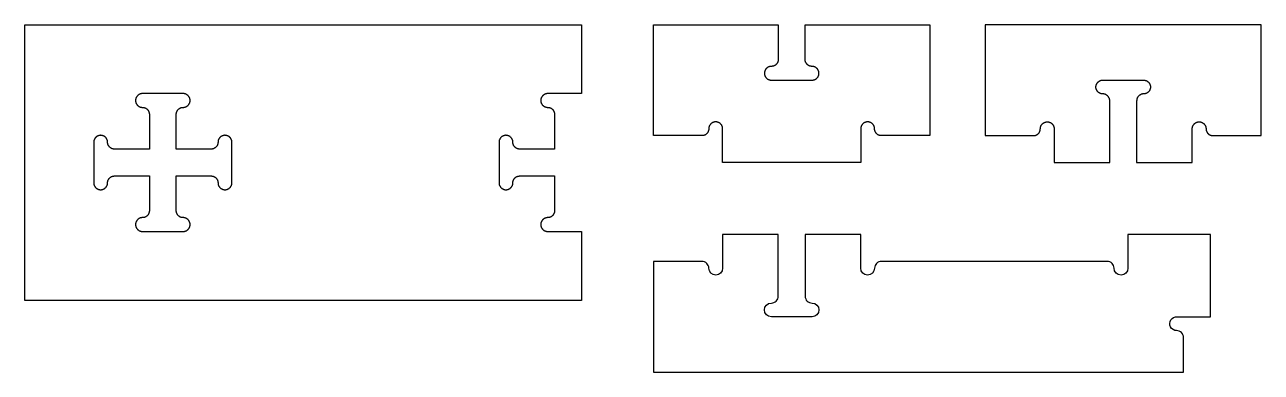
# Model space of a CAD drawing. Header units: millimetres. Extents: x 792 to 976, y 620 to 671.
import ezdxf

# ---------------------------------------------------------------- set-up
doc = ezdxf.new("R2010")
doc.units = ezdxf.units.MM
doc.layers.add('HWN-D25', color=2, linetype='Continuous', lineweight=25)

msp = doc.modelspace()

# ---------------------------------------------------------------- linework, layer by layer
at = {"layer": 'HWN-D25'}
for p, q in [((792.17, 630.32), (792.17, 671.34)), ((792.17, 671.34), (874.88, 671.34)), ((874.88, 671.34), (874.88, 661.09)), ((885.59, 654.83), (885.59, 671.34)), ((885.59, 671.34), (904.1, 671.34)), ((904.1, 671.34), (904.1, 666.16)), ((908.1, 666.16), (908.1, 671.34)), ((908.1, 671.34), (926.61, 671.34)), ((926.61, 671.34), (926.61, 654.83)), ((975.86, 671.34), (934.84, 671.34)), ((934.84, 671.34), (934.84, 654.83)), ((975.86, 654.83), (975.86, 671.34)), ((903.08, 663.09), (909.13, 663.09)), ((952.32, 663.09), (958.37, 663.09)), ((815.7, 661.09), (809.65, 661.09)), ((874.88, 661.09), (869.86, 661.09)), ((953.35, 650.83), (953.35, 660.01)), ((957.35, 660.01), (957.35, 650.83)), ((810.68, 658.01), (810.68, 652.83)), ((814.68, 652.83), (814.68, 658.01)), ((870.88, 658.01), (870.88, 652.83)), ((895.84, 650.83), (895.84, 655.86)), ((916.36, 655.86), (916.36, 650.83)), ((945.09, 655.86), (945.09, 650.83)), ((965.61, 650.83), (965.61, 655.86)), ((892.77, 654.83), (885.59, 654.83)), ((926.61, 654.83), (919.43, 654.83)), ((934.84, 654.83), (942.02, 654.83)), ((968.68, 654.83), (975.86, 654.83)), ((802.42, 653.86), (802.42, 647.81)), ((810.68, 652.83), (805.5, 652.83)), ((819.86, 652.83), (814.68, 652.83)), ((822.94, 647.81), (822.94, 653.86)), ((862.63, 653.86), (862.63, 647.81)), ((870.88, 652.83), (865.7, 652.83)), ((916.36, 650.83), (895.84, 650.83)), ((945.09, 650.83), (953.35, 650.83)), ((957.35, 650.83), (965.61, 650.83)), ((805.5, 648.83), (810.68, 648.83)), ((810.68, 648.83), (810.68, 643.65)), ((814.68, 648.83), (819.86, 648.83)), ((814.68, 643.65), (814.68, 648.83)), ((865.7, 648.83), (870.88, 648.83)), ((870.88, 648.83), (870.88, 643.65)), ((809.65, 640.57), (815.7, 640.57)), ((869.86, 640.57), (874.88, 640.57)), ((874.88, 640.57), (874.88, 630.32)), ((874.88, 630.32), (792.17, 630.32))]:
    msp.add_line(p, q, dxfattribs=at)
msp.add_lwpolyline([(885.59, 636.12), (885.59, 619.61), (964.31, 619.61), (964.31, 624.79, 0.414214), (963.28, 625.82, -1.04807), (963.38, 627.87), (968.31, 627.87), (968.31, 640.12), (956.05, 640.12), (956.05, 635.1, -1), (954, 635.1, 0.414214), (952.97, 636.12), (919.43, 636.12, 0.414214), (918.41, 635.1, -1), (916.36, 635.1), (916.36, 640.12), (908.1, 640.12), (908.1, 630.94, 0.414214), (909.13, 629.92, -1), (909.13, 627.87), (903.08, 627.87, -1), (903.08, 629.92, 0.414214), (904.1, 630.94), (904.1, 640.12), (895.84, 640.12), (895.84, 635.1, -1), (893.79, 635.1, 0.414214), (892.77, 636.12), (885.59, 636.12)], format="xyb", dxfattribs=at)
for points, weights in [([(903.08, 665.14), (902.05, 665.14), (902.05, 664.11)], [1, 0.707106781187, 1]), ([(904.1, 666.16), (904.1, 665.14), (903.08, 665.14)], [1, 0.707106781186, 1]), ([(909.13, 665.14), (908.1, 665.14), (908.1, 666.16)], [1, 0.707106781187, 1]), ([(910.15, 664.11), (910.15, 665.14), (909.13, 665.14)], [1, 0.707106781186, 1]), ([(902.05, 664.11), (902.05, 663.09), (903.08, 663.09)], [1, 0.707106781186, 1]), ([(909.13, 663.09), (910.15, 663.09), (910.15, 664.11)], [1, 0.707106781187, 1]), ([(951.3, 662.06), (951.3, 663.09), (952.32, 663.09)], [1, 0.707106781186, 1]), ([(952.32, 661.04), (951.3, 661.04), (951.3, 662.06)], [1, 0.707106781187, 1]), ([(958.37, 663.09), (959.4, 663.09), (959.4, 662.06)], [1, 0.707106781187, 1]), ([(959.4, 662.06), (959.4, 661.04), (958.37, 661.04)], [1, 0.707106781187, 1]), ([(809.65, 661.09), (808.63, 661.09), (808.63, 660.06)], [1, 0.707106781187, 1]), ([(808.63, 660.06), (808.63, 659.04), (809.65, 659.04)], [1, 0.707106781186, 1]), ([(816.73, 660.06), (816.73, 661.09), (815.7, 661.09)], [1, 0.707106781187, 1]), ([(815.7, 659.04), (816.73, 659.04), (816.73, 660.06)], [1, 0.707106781187, 1]), ([(869.86, 661.09), (868.83, 661.09), (868.83, 660.06)], [1, 0.707106781186, 1]), ([(868.83, 660.06), (868.83, 659.04), (869.86, 659.04)], [1, 0.707106781187, 1]), ([(953.35, 660.01), (953.35, 661.04), (952.32, 661.04)], [1, 0.707106781187, 1]), ([(958.37, 661.04), (957.35, 661.04), (957.35, 660.01)], [1, 0.707106781187, 1]), ([(809.65, 659.04), (810.68, 659.04), (810.68, 658.01)], [1, 0.707106781187, 1]), ([(814.68, 658.01), (814.68, 659.04), (815.7, 659.04)], [1, 0.707106781186, 1]), ([(869.86, 659.04), (870.88, 659.04), (870.88, 658.01)], [1, 0.707106781187, 1]), ([(893.79, 655.86), (893.79, 654.83), (892.77, 654.83)], [1, 0.707106781186, 1]), ([(894.82, 656.88), (893.79, 656.88), (893.79, 655.86)], [1, 0.707106781187, 1]), ([(895.84, 655.86), (895.84, 656.88), (894.82, 656.88)], [1, 0.707106781187, 1]), ([(917.38, 656.88), (916.36, 656.88), (916.36, 655.86)], [1, 0.707106781187, 1]), ([(918.41, 655.86), (918.41, 656.88), (917.38, 656.88)], [1, 0.707106781186, 1]), ([(919.43, 654.83), (918.41, 654.83), (918.41, 655.86)], [1, 0.707106781187, 1]), ([(942.02, 654.83), (943.04, 654.83), (943.04, 655.86)], [1, 0.707106781187, 1]), ([(943.04, 655.86), (943.04, 656.88), (944.07, 656.88)], [1, 0.707106781187, 1]), ([(944.07, 656.88), (945.09, 656.88), (945.09, 655.86)], [1, 0.707106781187, 1]), ([(965.61, 655.86), (965.61, 656.88), (966.63, 656.88)], [1, 0.707106781187, 1]), ([(966.63, 656.88), (967.66, 656.88), (967.66, 655.86)], [1, 0.707106781187, 1]), ([(967.66, 655.86), (967.66, 654.83), (968.68, 654.83)], [1, 0.707106781187, 1]), ([(803.45, 654.88), (802.42, 654.88), (802.42, 653.86)], [1, 0.707106781187, 1]), ([(804.47, 653.86), (804.47, 654.88), (803.45, 654.88)], [1, 0.707106781186, 1]), ([(821.91, 654.88), (820.88, 654.88), (820.88, 653.86)], [1, 0.707106781187, 1]), ([(822.94, 653.86), (822.94, 654.88), (821.91, 654.88)], [1, 0.707106781187, 1]), ([(863.65, 654.88), (862.63, 654.88), (862.63, 653.86)], [1, 0.707106781187, 1]), ([(864.68, 653.86), (864.68, 654.88), (863.65, 654.88)], [1, 0.707106781186, 1]), ([(805.5, 652.83), (804.47, 652.83), (804.47, 653.86)], [1, 0.707106781187, 1]), ([(820.88, 653.86), (820.88, 652.83), (819.86, 652.83)], [1, 0.707106781186, 1]), ([(865.7, 652.83), (864.68, 652.83), (864.68, 653.86)], [1, 0.707106781187, 1]), ([(804.47, 647.81), (804.47, 648.83), (805.5, 648.83)], [1, 0.707106781186, 1]), ([(819.86, 648.83), (820.88, 648.83), (820.88, 647.81)], [1, 0.707106781187, 1]), ([(864.68, 647.81), (864.68, 648.83), (865.7, 648.83)], [1, 0.707106781186, 1]), ([(802.42, 647.81), (802.42, 646.78), (803.45, 646.78)], [1, 0.707106781187, 1]), ([(803.45, 646.78), (804.47, 646.78), (804.47, 647.81)], [1, 0.707106781187, 1]), ([(820.88, 647.81), (820.88, 646.78), (821.91, 646.78)], [1, 0.707106781186, 1]), ([(821.91, 646.78), (822.94, 646.78), (822.94, 647.81)], [1, 0.707106781187, 1]), ([(862.63, 647.81), (862.63, 646.78), (863.65, 646.78)], [1, 0.707106781187, 1]), ([(863.65, 646.78), (864.68, 646.78), (864.68, 647.81)], [1, 0.707106781187, 1]), ([(810.68, 643.65), (810.68, 642.63), (809.65, 642.63)], [1, 0.707106781186, 1]), ([(815.7, 642.63), (814.68, 642.63), (814.68, 643.65)], [1, 0.707106781187, 1]), ([(870.88, 643.65), (870.88, 642.63), (869.86, 642.63)], [1, 0.707106781187, 1]), ([(809.65, 642.63), (808.63, 642.63), (808.63, 641.6)], [1, 0.707106781187, 1]), ([(808.63, 641.6), (808.63, 640.57), (809.65, 640.57)], [1, 0.707106781187, 1]), ([(816.73, 641.6), (816.73, 642.63), (815.7, 642.63)], [1, 0.707106781186, 1]), ([(815.7, 640.57), (816.73, 640.57), (816.73, 641.6)], [1, 0.707106781187, 1]), ([(869.86, 642.63), (868.83, 642.63), (868.83, 641.6)], [1, 0.707106781187, 1]), ([(868.83, 641.6), (868.83, 640.57), (869.86, 640.57)], [1, 0.707106781187, 1])]:
    msp.add_rational_spline(points, weights, degree=2, dxfattribs=at)

doc.saveas('drawing.dxf')
